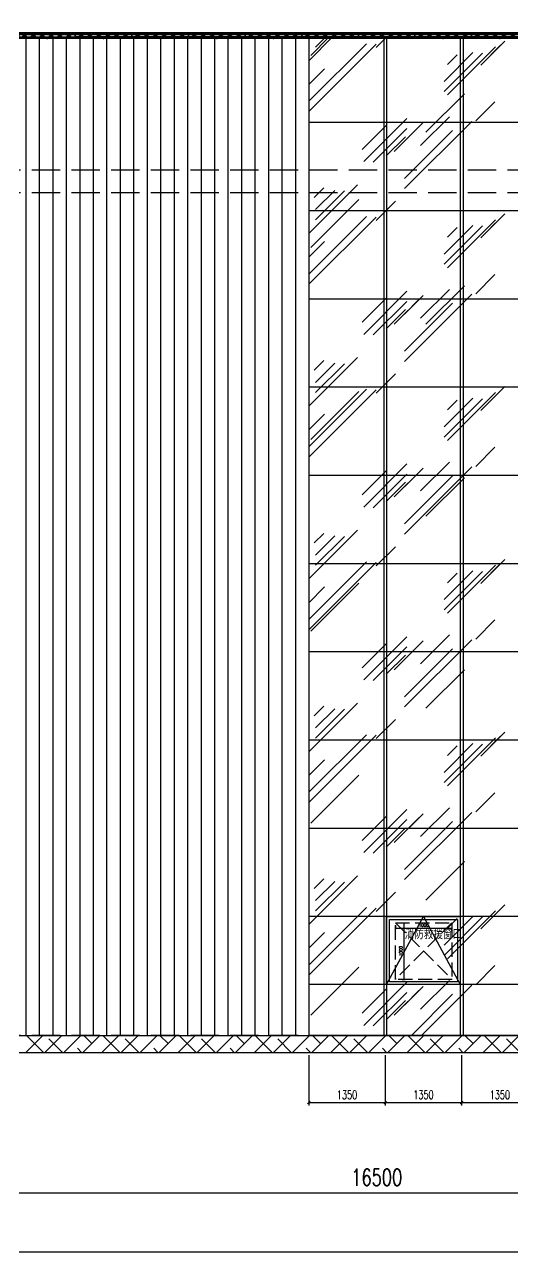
# Model space of a CAD drawing. Extents: x -2377130 to 293730, y -2 to 754590.
# Drawn here: x -1318084 to -1309470, y 513313 to 535110 of the extents above; entities that cross this region are included whole.
import ezdxf
from ezdxf.enums import TextEntityAlignment as Align

# ---------------------------------------------------------------- set-up
doc = ezdxf.new("R2010")
doc.units = 0
doc.header["$LTSCALE"] = 1000
doc.header["$MEASUREMENT"] = 0
for name, pattern in [('__DASH', [0.35, 0.25, -0.1]), ('DASH', [0.35, 0.25, -0.1]), ('DOTE', [2.42, 2, -0.2, 0.02, -0.2])]:
    doc.linetypes.add(name, pattern=pattern)
doc.layers.get('Defpoints').update_dxf_attribs({"color": 210})
for name, color, linetype in [('A-AXIS-D', 1, 'Continuous'), ('A-AXIS-DOTE', 14, 'DOTE'), ('A-AXIS-DP', 126, 'Continuous'), ('A-HATCH-2', 251, 'Continuous'), ('A-LIN-V', 9, 'Continuous'), ('A-WINDOW', 140, 'Continuous'), ('AS-WALL', 40, 'Continuous'), ('DIM-照明', 3, 'Continuous'), ('EQUIP-照明', 3, 'Continuous'), ('PUB_DIM', 3, 'Continuous'), ('建-文字', 7, 'Continuous')]:
    doc.layers.add(name, color=color, linetype=linetype)
doc.layers.add('A-WALL-HATCH', color=8, linetype='Continuous', lineweight=13)
doc.styles.add('_TCH_DIM_T3', font='SIMPLEX', dxfattribs={"width": 0.705882, "bigfont": 'GBCBIG'})
doc.styles.add('_TEL_DIM', font='SIMPLEX', dxfattribs={"width": 0.8, "height": 3.5, "bigfont": 'HZTXT'})
doc.styles.add('A-DIM_T3', font='SIMPLEX', dxfattribs={"width": 0.705882, "bigfont": 'GBCBIG'})
doc.styles.add('A-STANDARD', font='SIMPLEX', dxfattribs={"bigfont": 'GBCBIG'})
doc.dimstyles.new('_TCH_ARCH&&20', dxfattribs={"dimtxt": 59.5, "dimasz": 20, "dimexe": 20, "dimexo": 20, "dimgap": 25.25, "dimtad": 1, "dimdec": 0, "dimzin": 0, "dimdsep": 46, "dimtxsty": '_TCH_DIM_T3', "dimblk": 'ARCHTICK', "dimcen": 0.09, "dimclrt": 7, "dimazin": 2, "dimtfac": 1, "dimtdec": 0, "dimtix": 1, "dimtmove": 2, "dimatfit": 3, "dimfxl": 0, "dimtolj": 1, "dimtzin": 0, "dimarcsym": 0})
doc.dimstyles.new('A-DIM&&100', dxfattribs={"dimtxt": 297.5, "dimasz": 100, "dimexe": 100, "dimexo": 100, "dimgap": 126.25, "dimtad": 1, "dimdec": 0, "dimzin": 0, "dimdsep": 46, "dimtxsty": 'A-DIM_T3', "dimblk": 'ARCHTICK', "dimcen": 0.09, "dimclrt": 7, "dimazin": 2, "dimtfac": 1, "dimtdec": 0, "dimtix": 1, "dimtmove": 2, "dimatfit": 3, "dimfxl": 0, "dimtolj": 1, "dimtzin": 0, "dimarcsym": 0})

# ---------------------------------------------------------------- blocks, each defined once
blk = doc.blocks.new('_ArchTick')
at = {"color": 0, "linetype": 'ByBlock', "const_width": 0.4}
blk.add_lwpolyline([(-0.5, -0.5), (0.5, 0.5)], dxfattribs=at)
blk = doc.blocks.new('*D737')
at = {"layer": 'A-AXIS-D', "color": 0, "lineweight": -2}
for p, q in [((-1370265, 515140), (-1370265, 513313)), ((-1286465, 515140), (-1286465, 513313)), ((-1370265, 513413), (-1286465, 513413))]:
    blk.add_line(p, q, dxfattribs=at)
at = {"layer": 'Defpoints', "color": 0}
for p in [(-1370265, 515240), (-1286465, 515240), (-1286465, 513413)]:
    blk.add_point(p, dxfattribs=at)
at = {"layer": 'A-AXIS-D', "color": 0, "lineweight": -2, "xscale": 100, "yscale": 100, "zscale": 100, "rotation": 180}
blk.add_blockref('_ArchTick', (-1370265, 513413), dxfattribs=at)
at = {"layer": 'A-AXIS-D', "color": 0, "lineweight": -2, "xscale": 100, "yscale": 100, "zscale": 100}
blk.add_blockref('_ArchTick', (-1286465, 513413), dxfattribs=at)
at = {"layer": 'A-AXIS-D', "color": 7, "insert": (-1328365, 513688), "char_height": 297.5, "attachment_point": 5, "style": 'A-DIM_T3'}
blk.add_mtext('\\A1;83800', dxfattribs=at)
blk = doc.blocks.new('*D729')
at = {"layer": 'A-AXIS-D', "color": 0, "lineweight": -2}
for p, q in [((-1320115, 515140), (-1320115, 514353)), ((-1303615, 515140), (-1303615, 514353)), ((-1320115, 514453), (-1303615, 514453))]:
    blk.add_line(p, q, dxfattribs=at)
at = {"layer": 'Defpoints', "color": 0}
for p in [(-1320115, 515240), (-1303615, 515240), (-1303615, 514453)]:
    blk.add_point(p, dxfattribs=at)
at = {"layer": 'A-AXIS-D', "color": 0, "lineweight": -2, "xscale": 100, "yscale": 100, "zscale": 100, "rotation": 180}
blk.add_blockref('_ArchTick', (-1320115, 514453), dxfattribs=at)
at = {"layer": 'A-AXIS-D', "color": 0, "lineweight": -2, "xscale": 100, "yscale": 100, "zscale": 100}
blk.add_blockref('_ArchTick', (-1303615, 514453), dxfattribs=at)
at = {"layer": 'A-AXIS-D', "color": 7, "insert": (-1311865, 514728), "char_height": 297.5, "attachment_point": 5, "style": 'A-DIM_T3'}
blk.add_mtext('\\A1;16500', dxfattribs=at)
blk = doc.blocks.new('*D721')
at = {"layer": 'Defpoints', "color": 0}
for p in [(-1311536, 519207), (-1310536, 519207), (-1310536, 519134)]:
    blk.add_point(p, dxfattribs=at)
at = {"layer": 'PUB_DIM', "color": 0, "lineweight": -2}
for p, q in [((-1311536, 519187), (-1311536, 519114)), ((-1311536, 519134), (-1310536, 519134)), ((-1310536, 519187), (-1310536, 519114))]:
    blk.add_line(p, q, dxfattribs=at)
at = {"layer": 'PUB_DIM', "color": 0, "lineweight": -2, "xscale": 20, "yscale": 20, "zscale": 20, "rotation": 180}
blk.add_blockref('_ArchTick', (-1311536, 519134), dxfattribs=at)
at = {"layer": 'PUB_DIM', "color": 0, "lineweight": -2, "xscale": 20, "yscale": 20, "zscale": 20}
blk.add_blockref('_ArchTick', (-1310536, 519134), dxfattribs=at)
at = {"layer": 'PUB_DIM', "color": 7, "insert": (-1311036, 519189), "char_height": 59.5, "attachment_point": 5, "style": '_TCH_DIM_T3'}
blk.add_mtext('\\A1;1000', dxfattribs=at)
blk = doc.blocks.new('*D722')
at = {"layer": 'Defpoints', "color": 0}
for p in [(-1311435, 519229), (-1311383, 519229), (-1311435, 518229)]:
    blk.add_point(p, dxfattribs=at)
at = {"layer": 'PUB_DIM', "color": 0, "lineweight": -2}
for p, q in [((-1311415, 519229), (-1311363, 519229)), ((-1311383, 518229), (-1311383, 519229)), ((-1311415, 518229), (-1311363, 518229))]:
    blk.add_line(p, q, dxfattribs=at)
at = {"layer": 'PUB_DIM', "color": 0, "lineweight": -2, "xscale": 20, "yscale": 20, "zscale": 20}
for p, rotation in [((-1311383, 519229), 90), ((-1311383, 518229), 270)]:
    blk.add_blockref('_ArchTick', p, dxfattribs=dict(at, rotation=rotation))
at = {"layer": 'PUB_DIM', "color": 7, "insert": (-1311438, 518729), "char_height": 59.5, "attachment_point": 5, "rotation": 90, "style": '_TCH_DIM_T3'}
blk.add_mtext('\\A1;1000', dxfattribs=at)
blk = doc.blocks.new('12ZA')
at = {"color": 3}
for p, q in [((11454727, 202786), (11455727, 202786)), ((11454727, 202712), (11454727, 202786)), ((11454727, 202712), (11454727, 202737)), ((11455727, 202712), (11454727, 202712)), ((11454812, 202763), (11454871, 202763)), ((11454812, 202734), (11454812, 202763)), ((11454871, 202734), (11454812, 202734)), ((11454871, 202763), (11454871, 202734)), ((11454969, 202763), (11455028, 202763)), ((11454969, 202734), (11454969, 202763)), ((11455028, 202734), (11454969, 202734)), ((11455028, 202763), (11455028, 202734)), ((11455126, 202763), (11455185, 202763)), ((11455126, 202734), (11455126, 202763)), ((11455185, 202734), (11455126, 202734)), ((11455185, 202763), (11455185, 202734)), ((11455283, 202763), (11455342, 202763)), ((11455283, 202734), (11455283, 202763)), ((11455342, 202734), (11455283, 202734)), ((11455342, 202763), (11455342, 202734)), ((11455439, 202763), (11455499, 202763)), ((11455439, 202734), (11455439, 202763)), ((11455499, 202734), (11455439, 202734)), ((11455499, 202763), (11455499, 202734)), ((11455596, 202763), (11455656, 202763)), ((11455596, 202734), (11455596, 202763)), ((11455656, 202734), (11455596, 202734)), ((11455656, 202763), (11455656, 202734)), ((11455727, 202712), (11455727, 202786)), ((11455727, 202737), (11455727, 202712))]:
    blk.add_line(p, q, dxfattribs=at)
for p in [(11454727, 202749), (11454727, 202749), (11454727, 202749), (11455227, 202786), (11455227, 202786), (11455227, 202786), (11455227, 202712), (11455227, 202712), (11455227, 202712), (11455727, 202749), (11455727, 202749), (11455727, 202749), (11455727, 202749), (11455727, 202749)]:
    blk.add_point(p, dxfattribs=at)
at = {"color": 3, "style": '_TEL_DIM', "flags": 1}
for tag in ['REMARK', 'A']:
    blk.add_attdef(tag, text='', height=0.01, dxfattribs=at).set_placement((11455227, 202712), align=Align.MIDDLE_CENTER)
blk = doc.blocks.new('$equip_U$00000141(SEELE-PC)')
at = {"color": 8}
for p in [(-1, 0), (0, 0.074), (0, -0.074), (1, -0.024)]:
    blk.add_point(p, dxfattribs=at)
at = {"color": 8, "xscale": 0.002, "yscale": 0.002, "zscale": 0.002}
blk.add_blockref('12ZA', (-22910.454, -405.497), dxfattribs=at)
at = {"color": 7, "style": '_TEL_DIM', "flags": 1}
for tag in ['A', 'REMARK']:
    blk.add_attdef(tag, text='', height=0.00002, dxfattribs=at).set_placement((0, 0), align=Align.MIDDLE_CENTER)
blk = doc.blocks.new('$equip_U$00000080(LAPTOP-0UNQ9FSO)')
at = {"color": 4}
blk.add_blockref('$equip_U$00000141(SEELE-PC)', (1, 0.074), dxfattribs=at)
at = {"color": 7, "style": '_TEL_DIM', "flags": 1}
for tag in ['A', 'REMARK']:
    blk.add_attdef(tag, text='', height=0.00002, dxfattribs=at).set_placement((0, 0), align=Align.MIDDLE_CENTER)

msp = doc.modelspace()

# ---------------------------------------------------------------- linework, layer by layer
at = {"layer": 'A-AXIS-DOTE', "color": 8, "linetype": '__DASH', "ltscale": 2}
for p, q in [((-1278255.9, 534937.5), (-1378474.1, 534937.5)), ((-1278255.9, 532537.5), (-1378474.1, 532537.5)), ((-1278255.9, 532137.5), (-1378474.1, 532137.5)), ((-1278255.9, 517237.5), (-1378474.1, 517237.5))]:
    msp.add_line(p, q, dxfattribs=at)
at = {"layer": 'A-AXIS-DP', "color": 8}
for p, q in [((-1313065, 516887.5), (-1313065, 516000)), ((-1311715, 516887.5), (-1311715, 516000)), ((-1311715, 516887.5), (-1311715, 516000)), ((-1310365, 516887.5), (-1310365, 516000)), ((-1310365, 516887.5), (-1310365, 516000)), ((-1313065, 516050), (-1311715, 516050)), ((-1311715, 516050), (-1310365, 516050)), ((-1310365, 516050), (-1309015, 516050))]:
    msp.add_line(p, q, dxfattribs=at)
at = {"layer": 'A-HATCH-2', "color": 8, "linetype": 'Continuous'}
for p, q in [((-1318059.1, 517237.5), (-1318059.1, 534887.5)), ((-1317821, 517237.5), (-1317821, 534887.5)), ((-1317582.9, 517237.5), (-1317582.9, 534887.5)), ((-1317344.7, 517237.5), (-1317344.7, 534887.5)), ((-1317106.6, 517237.5), (-1317106.6, 534887.5)), ((-1316868.5, 517237.5), (-1316868.5, 534887.5)), ((-1316630.4, 517237.5), (-1316630.4, 534887.5)), ((-1316392.2, 517237.5), (-1316392.2, 534887.5)), ((-1316154.1, 517237.5), (-1316154.1, 534887.5)), ((-1315916, 517237.5), (-1315916, 534887.5)), ((-1315677.9, 517237.5), (-1315677.9, 534887.5)), ((-1315439.7, 517237.5), (-1315439.7, 534887.5)), ((-1315201.6, 517237.5), (-1315201.6, 534887.5)), ((-1314963.5, 517237.5), (-1314963.5, 534887.5)), ((-1314725.4, 517237.5), (-1314725.4, 534887.5)), ((-1314487.2, 517237.5), (-1314487.2, 534887.5)), ((-1314249.1, 517237.5), (-1314249.1, 534887.5)), ((-1314011, 517237.5), (-1314011, 534887.5)), ((-1313772.9, 517237.5), (-1313772.9, 534887.5)), ((-1313534.7, 517237.5), (-1313534.7, 534887.5)), ((-1313296.6, 517237.5), (-1313296.6, 534887.5)), ((-1318065.6, 516937.5), (-1317765.6, 517237.5)), ((-1317751.8, 516937.5), (-1318051.8, 517237.5)), ((-1317728.9, 516937.5), (-1317428.9, 517237.5)), ((-1317392.1, 516937.5), (-1317092.1, 517237.5)), ((-1317055.4, 516937.5), (-1316755.4, 517237.5)), ((-1316898.4, 517094.4), (-1317041.5, 517237.5)), ((-1316718.6, 516937.5), (-1316418.6, 517237.5)), ((-1316404.8, 516937.5), (-1316704.8, 517237.5)), ((-1316381.8, 516937.5), (-1316081.8, 517237.5)), ((-1316045.1, 516937.5), (-1315745.1, 517237.5)), ((-1315708.3, 516937.5), (-1315408.3, 517237.5)), ((-1315551.4, 517094.4), (-1315694.5, 517237.5)), ((-1315371.6, 516937.5), (-1315071.6, 517237.5)), ((-1315057.7, 516937.5), (-1315357.7, 517237.5)), ((-1315034.8, 516937.5), (-1314734.8, 517237.5)), ((-1314698, 516937.5), (-1314398, 517237.5)), ((-1314361.3, 516937.5), (-1314061.3, 517237.5)), ((-1314204.4, 517094.4), (-1314347.4, 517237.5)), ((-1314024.5, 516937.5), (-1313724.5, 517237.5)), ((-1313710.7, 516937.5), (-1314010.7, 517237.5)), ((-1313687.8, 516937.5), (-1313387.8, 517237.5)), ((-1313351, 516937.5), (-1313051, 517237.5)), ((-1313014.2, 516937.5), (-1312714.2, 517237.5)), ((-1312857.3, 517094.4), (-1313000.4, 517237.5)), ((-1312677.5, 516937.5), (-1312377.5, 517237.5)), ((-1312363.6, 516937.5), (-1312663.6, 517237.5)), ((-1312340.7, 516937.5), (-1312040.7, 517237.5)), ((-1312004, 516937.5), (-1311704, 517237.5)), ((-1311667.2, 516937.5), (-1311367.2, 517237.5)), ((-1311510.3, 517094.4), (-1311653.4, 517237.5)), ((-1311330.4, 516937.5), (-1311030.4, 517237.5)), ((-1311016.6, 516937.5), (-1311316.6, 517237.5)), ((-1310993.7, 516937.5), (-1310693.7, 517237.5)), ((-1310656.9, 516937.5), (-1310356.9, 517237.5)), ((-1310320.2, 516937.5), (-1310020.2, 517237.5)), ((-1310163.2, 517094.4), (-1310306.3, 517237.5)), ((-1309983.4, 516937.5), (-1309683.4, 517237.5)), ((-1309669.6, 516937.5), (-1309969.6, 517237.5)), ((-1309646.6, 516937.5), (-1309346.6, 517237.5)), ((-1317415, 516937.5), (-1317656.1, 517178.6)), ((-1316068, 516937.5), (-1316309.1, 517178.6)), ((-1314721, 516937.5), (-1314962.1, 517178.6)), ((-1313373.9, 516937.5), (-1313615, 517178.6)), ((-1312026.9, 516937.5), (-1312268, 517178.6)), ((-1310679.8, 516937.5), (-1310921, 517178.6)), ((-1309332.8, 516937.5), (-1309573.9, 517178.6)), ((-1317078.3, 516937.5), (-1317151, 517010.2)), ((-1315731.2, 516937.5), (-1315804, 517010.2)), ((-1314384.2, 516937.5), (-1314456.9, 517010.2)), ((-1313037.2, 516937.5), (-1313109.9, 517010.2)), ((-1311690.1, 516937.5), (-1311762.8, 517010.2)), ((-1310343.1, 516937.5), (-1310415.8, 517010.2))]:
    msp.add_line(p, q, dxfattribs=at)
at = {"layer": 'A-HATCH-2', "color": 8}
for p, q in [((-1294190, 533377.5), (-1313065, 533377.5)), ((-1294190, 531817.5), (-1313065, 531817.5)), ((-1294190, 530257.5), (-1313065, 530257.5)), ((-1294190, 528697.5), (-1313065, 528697.5)), ((-1294190, 527137.5), (-1313065, 527137.5)), ((-1294190, 525577.5), (-1313065, 525577.5)), ((-1294190, 524017.5), (-1313065, 524017.5)), ((-1294190, 522457.5), (-1313065, 522457.5)), ((-1294190, 520897.5), (-1313065, 520897.5)), ((-1294190, 519337.5), (-1313065, 519337.5)), ((-1294190, 518137.5), (-1313065, 518137.5)), ((-1294190, 517237.5), (-1313065, 517237.5))]:
    msp.add_line(p, q, dxfattribs=at)
at = {"layer": 'A-LIN-V', "color": 8}
for p, q in [((-1286465, 534937.5), (-1370265, 534937.5)), ((-1286465, 534887.5), (-1370265, 534887.5)), ((-1313065, 534887.5), (-1313065, 517237.5)), ((-1370265, 517237.5), (-1286465, 517237.5))]:
    msp.add_line(p, q, dxfattribs=at)
at = {"layer": 'A-LIN-V', "color": 8, "linetype": 'DASH'}
msp.add_lwpolyline([(-1311535.8, 519228.7), (-1310535.8, 519228.7), (-1310535.8, 518228.7), (-1311535.8, 518228.7)], close=True, dxfattribs=at)
for points in [[(-1311535.8, 519228.7), (-1310535.8, 518228.7)], [(-1310535.8, 519228.7), (-1311535.8, 518228.7)]]:
    msp.add_lwpolyline(points, dxfattribs=at)
at = {"layer": 'A-WALL-HATCH', "color": 8, "linetype": 'Continuous'}
for p, q in [((-1313065, 533573.6), (-1311875.4, 534763.2)), ((-1313063.3, 533755.3), (-1312045.1, 534773.5)), ((-1313053.9, 534484.7), (-1312651.2, 534887.5)), ((-1313031.6, 534565.3), (-1312709.4, 534887.5)), ((-1312944.2, 534714.4), (-1312771.2, 534887.5)), ((-1311874.3, 534704.4), (-1311691.2, 534887.5)), ((-1310616.9, 533867.1), (-1309768.3, 534715.6)), ((-1310028.6, 534395.3), (-1309604.4, 534819.5)), ((-1309848.6, 534575.3), (-1309678.9, 534745)), ((-1310676.9, 534107.1), (-1310167.7, 534616.2)), ((-1310676.9, 533927.1), (-1309998, 534605.9)), ((-1310616.9, 534407.1), (-1310447.2, 534576.8)), ((-1313065, 534053.6), (-1312787.3, 534331.3)), ((-1310995.1, 533207.6), (-1310316.3, 533886.4)), ((-1310116, 533407.9), (-1309776.6, 533747.3)), ((-1312095.7, 532688.2), (-1311332, 533451.9)), ((-1311556, 532867.9), (-1311046.9, 533377.1)), ((-1311372.9, 532211), (-1310185, 533398.9)), ((-1311090.3, 532973.7), (-1310581.2, 533482.8)), ((-1312120.6, 532903.4), (-1311696.3, 533327.6)), ((-1311926, 532677.9), (-1311332, 533271.9)), ((-1311376, 533047.9), (-1311121.4, 533302.5)), ((-1311372.9, 532391), (-1310524.4, 533239.5)), ((-1311696.3, 532787.6), (-1311356.9, 533127)), ((-1313053.9, 531430), (-1312205.4, 532278.5)), ((-1312969.1, 532054.8), (-1312799.4, 532224.5)), ((-1312944.2, 531839.7), (-1312604.8, 532179.1)), ((-1312944.2, 531659.7), (-1312435.1, 532168.8)), ((-1313031.6, 531171.2), (-1312183.1, 532019.7)), ((-1311874.3, 531649.7), (-1311534.8, 531989.1)), ((-1313065, 530518.9), (-1311875.4, 531708.5)), ((-1313063.3, 530700.6), (-1312045.1, 531718.8)), ((-1310616.9, 530812.4), (-1309768.3, 531660.9)), ((-1310028.6, 531340.6), (-1309604.4, 531764.8)), ((-1309848.6, 531520.6), (-1309678.9, 531690.3)), ((-1310676.9, 531052.4), (-1310167.7, 531561.5)), ((-1310676.9, 530872.4), (-1309998, 531551.2)), ((-1310616.9, 531352.4), (-1310447.2, 531522.1)), ((-1313065, 530998.9), (-1312787.3, 531276.6)), ((-1310116, 530353.2), (-1309776.6, 530692.6)), ((-1312095.7, 529633.5), (-1311332, 530397.2)), ((-1311556, 529813.2), (-1311046.9, 530322.4)), ((-1311372.9, 529156.3), (-1310185, 530344.2)), ((-1311090.3, 529918.9), (-1310581.2, 530428.1)), ((-1310995.1, 529813.5), (-1310316.3, 530492.3)), ((-1312120.6, 529848.7), (-1311696.3, 530272.9)), ((-1311926, 529623.2), (-1311332, 530217.2)), ((-1311376, 529993.2), (-1311121.4, 530247.8)), ((-1311372.9, 529336.3), (-1310524.4, 530184.8)), ((-1311696.3, 529732.9), (-1311356.9, 530072.3)), ((-1313053.9, 528375.3), (-1312205.4, 529223.8)), ((-1312969.1, 529000.1), (-1312799.4, 529169.8)), ((-1312944.2, 528785), (-1312604.8, 529124.4)), ((-1312944.2, 528605), (-1312435.1, 529114.1)), ((-1311874.3, 528595), (-1311534.8, 528934.4)), ((-1313065, 527464.2), (-1311875.4, 528653.8)), ((-1313063.3, 527645.9), (-1312045.1, 528664.1)), ((-1313031.6, 527777), (-1312183.1, 528625.6)), ((-1310616.9, 527757.7), (-1309768.3, 528606.2)), ((-1310028.6, 528285.9), (-1309604.4, 528710.1)), ((-1309848.6, 528465.9), (-1309678.9, 528635.6)), ((-1310676.9, 527997.7), (-1310167.7, 528506.8)), ((-1310676.9, 527817.7), (-1309998, 528496.5)), ((-1310616.9, 528297.7), (-1310447.2, 528467.4)), ((-1313065, 527944.2), (-1312787.3, 528221.9)), ((-1310116, 527298.5), (-1309776.6, 527637.9)), ((-1312095.7, 526578.8), (-1311332, 527342.5)), ((-1311556, 526758.5), (-1311046.9, 527267.6)), ((-1311372.9, 526101.6), (-1310185, 527289.5)), ((-1311090.3, 526864.2), (-1310581.2, 527373.4)), ((-1312120.6, 526794), (-1311696.3, 527218.2)), ((-1311926, 526568.5), (-1311332, 527162.5)), ((-1311376, 526938.5), (-1311121.4, 527193.1)), ((-1311372.9, 526281.6), (-1310524.4, 527130.1)), ((-1310995.1, 526419.4), (-1310316.3, 527098.2)), ((-1311696.3, 526678.2), (-1311356.9, 527017.6)), ((-1313053.9, 525320.6), (-1312205.4, 526169.1)), ((-1312969.1, 525945.4), (-1312799.4, 526115.1)), ((-1312944.2, 525730.3), (-1312604.8, 526069.7)), ((-1312944.2, 525550.3), (-1312435.1, 526059.4)), ((-1311874.3, 525540.3), (-1311534.8, 525879.7)), ((-1313065, 524409.5), (-1311875.4, 525599.1)), ((-1313063.3, 524591.2), (-1312045.1, 525609.4)), ((-1310616.9, 524703), (-1309768.3, 525551.5)), ((-1310028.6, 525231.2), (-1309604.4, 525655.4)), ((-1309848.6, 525411.2), (-1309678.9, 525580.9)), ((-1310676.9, 524943), (-1310167.7, 525452.1)), ((-1310676.9, 524763), (-1309998, 525441.8)), ((-1310616.9, 525243), (-1310447.2, 525412.7)), ((-1313065, 524889.5), (-1312787.3, 525167.2)), ((-1313031.6, 524382.9), (-1312183.1, 525231.5)), ((-1310116, 524243.8), (-1309776.6, 524583.2)), ((-1312095.7, 523524.1), (-1311332, 524287.8)), ((-1311556, 523703.8), (-1311046.9, 524212.9)), ((-1311372.9, 523046.9), (-1310185, 524234.8)), ((-1311090.3, 523809.5), (-1310581.2, 524318.7)), ((-1312120.6, 523739.3), (-1311696.3, 524163.5)), ((-1311926, 523513.8), (-1311332, 524107.8)), ((-1311376, 523883.8), (-1311121.4, 524138.4)), ((-1311372.9, 523226.9), (-1310524.4, 524075.4)), ((-1311696.3, 523623.5), (-1311356.9, 523962.9)), ((-1310995.1, 523025.3), (-1310316.3, 523704.1)), ((-1313053.9, 522265.9), (-1312205.4, 523114.4)), ((-1312969.1, 522890.7), (-1312799.4, 523060.4)), ((-1312944.2, 522675.6), (-1312604.8, 523015)), ((-1312944.2, 522495.6), (-1312435.1, 523004.7)), ((-1311874.3, 522485.6), (-1311534.8, 522825)), ((-1313065, 521354.8), (-1311875.4, 522544.4)), ((-1313063.3, 521536.5), (-1312045.1, 522554.7)), ((-1310616.9, 521648.3), (-1309768.3, 522496.8)), ((-1310028.6, 522176.5), (-1309604.4, 522600.7)), ((-1309848.6, 522356.5), (-1309678.9, 522526.2)), ((-1310676.9, 521888.3), (-1310167.7, 522397.4)), ((-1310676.9, 521708.3), (-1309998, 522387.1)), ((-1310616.9, 522188.3), (-1310447.2, 522358)), ((-1313065, 521834.8), (-1312787.3, 522112.5)), ((-1313031.6, 520988.8), (-1312183.1, 521837.3)), ((-1310116, 521189.1), (-1309776.6, 521528.5)), ((-1312095.7, 520469.4), (-1311332, 521233.1)), ((-1311556, 520649.1), (-1311046.9, 521158.2)), ((-1311372.9, 519992.2), (-1310185, 521180.1)), ((-1311090.3, 520754.8), (-1310581.2, 521264)), ((-1312120.6, 520684.6), (-1311696.3, 521108.8)), ((-1311926, 520459.1), (-1311332, 521053.1)), ((-1311376, 520829.1), (-1311121.4, 521083.7)), ((-1311372.9, 520172.2), (-1310524.4, 521020.7)), ((-1311696.3, 520568.8), (-1311356.9, 520908.2)), ((-1310995.1, 519631.2), (-1310316.3, 520310)), ((-1313053.9, 519211.2), (-1312205.4, 520059.7)), ((-1312969.1, 519836), (-1312799.4, 520005.7)), ((-1312944.2, 519620.9), (-1312604.8, 519960.3)), ((-1312944.2, 519440.9), (-1312435.1, 519950)), ((-1311874.3, 519430.9), (-1311534.8, 519770.3)), ((-1313065, 518300.1), (-1311875.4, 519489.7)), ((-1313063.3, 518481.8), (-1312045.1, 519500)), ((-1310616.9, 518593.6), (-1309768.3, 519442.1)), ((-1310028.6, 519121.8), (-1309604.4, 519546)), ((-1309848.6, 519301.8), (-1309678.9, 519471.5)), ((-1310676.9, 518833.6), (-1310167.7, 519342.7)), ((-1310676.9, 518653.6), (-1309998, 519332.4)), ((-1310616.9, 519133.6), (-1310447.2, 519303.3)), ((-1313065, 518780.1), (-1312787.3, 519057.8)), ((-1313031.6, 517594.7), (-1312183.1, 518443.2)), ((-1310116, 518134.4), (-1309776.6, 518473.8)), ((-1312095.7, 517414.7), (-1311332, 518178.4)), ((-1311090.3, 517700.1), (-1310581.2, 518209.3)), ((-1311073, 517237.5), (-1310185, 518125.4)), ((-1312120.6, 517629.8), (-1311696.3, 518054.1)), ((-1311926, 517404.4), (-1311332, 517998.4)), ((-1311556, 517594.4), (-1311046.9, 518103.5)), ((-1311376, 517774.4), (-1311121.4, 518029)), ((-1311253, 517237.5), (-1310524.4, 517966)), ((-1311696.3, 517514.1), (-1311356.9, 517853.5))]:
    msp.add_line(p, q, dxfattribs=at)
at = {"layer": 'A-WINDOW', "color": 8}
for p, q in [((-1311740, 534887.5), (-1311740, 517237.5)), ((-1311690, 534887.5), (-1311690, 517237.5)), ((-1310390, 534887.5), (-1310390, 517237.5)), ((-1310340, 534887.5), (-1310340, 517237.5))]:
    msp.add_line(p, q, dxfattribs=at)
msp.add_lwpolyline([(-1311690, 518137.5), (-1311040, 519337.5), (-1310390, 518137.5)], dxfattribs=at)
for points in [[(-1311690, 519337.5), (-1310390, 519337.5), (-1310390, 518137.5), (-1311690, 518137.5)], [(-1311640, 519287.5), (-1310440, 519287.5), (-1310440, 518187.5), (-1311640, 518187.5)]]:
    msp.add_lwpolyline(points, close=True, dxfattribs=at)
at = {"layer": 'AS-WALL', "color": 8}
msp.add_line((-1378474.1, 516937.5), (-1278255.9, 516937.5), dxfattribs=at)
at = {"layer": 'DIM-照明', "color": 6}
for points in [[(-1335170, 535110), (-1335170, 534950), (-1317190, 534950), (-1317189.4, 534900), (-1294189.4, 534900)], [(-1335150, 535110), (-1335150, 534960), (-1293190, 534960), (-1293189.4, 534900), (-1286500, 534900), (-1286500, 519937.5)], [(-1335130, 535110), (-1335130, 534970), (-1286440, 534970), (-1286440, 518940), (-1286500, 518937.5), (-1286500, 516937.5)]]:
    msp.add_lwpolyline(points, dxfattribs=at)

# ---------------------------------------------------------------- block references
at = {"layer": 'A-AXIS-DP', "color": 8, "xscale": 50, "yscale": 50, "zscale": 50, "rotation": 180}
for p in [(-1313065, 516050), (-1311715, 516050), (-1310365, 516050)]:
    msp.add_blockref('_ArchTick', p, dxfattribs=at)
at = {"layer": 'A-AXIS-DP', "color": 8, "xscale": 50, "yscale": 50, "zscale": 50}
for p in [(-1311715, 516050), (-1310365, 516050)]:
    msp.add_blockref('_ArchTick', p, dxfattribs=at)
at = {"layer": 'EQUIP-照明', "color": 8, "xscale": 500, "yscale": 500, "zscale": 500, "rotation": 180}
for p in [(-1317189.4, 534937.5), (-1316189.4, 534937.5), (-1315189.4, 534937.5), (-1314189.4, 534937.5), (-1313189.4, 534937.5), (-1312189.4, 534937.5), (-1311189.4, 534937.5), (-1310189.4, 534937.5), (-1309189.4, 534937.5)]:
    msp.add_blockref('$equip_U$00000080(LAPTOP-0UNQ9FSO)', p, dxfattribs=at)

# ---------------------------------------------------------------- texts
at = {"layer": 'A-AXIS-DP', "color": 8, "char_height": 148.75, "attachment_point": 5, "style": '_TCH_DIM_T3'}
for insert in [(-1312390, 516187.5), (-1311040, 516187.5), (-1309690, 516187.5)]:
    msp.add_mtext('\\A1;1350', dxfattribs=dict(at, insert=insert))
at = {"layer": '建-文字', "color": 8, "style": 'A-STANDARD'}
msp.add_text('消防救援窗口', height=168.79, dxfattribs=at).set_placement((-1311372.1, 518940))

# ---------------------------------------------------------------- dimensions: what is measured, and where the dimension line sits
at = {"layer": 'A-AXIS-D', "color": 8}
for base, p1, p2, picture, middle in [((-1286465, 513413.4), (-1370265, 515239.8), (-1286465, 515239.8), '*D737', (-1328365, 513688.4)), ((-1303615, 514453.4), (-1320115, 515239.8), (-1303615, 515239.8), '*D729', (-1311865, 514728.4))]:
    dim = msp.add_linear_dim(base=base, p1=p1, p2=p2, angle=360, dimstyle='A-DIM&&100', override={"dimgap": 0}, dxfattribs=at)
    dim.commit()
    dim.dimension.update_dxf_attribs({"geometry": picture, "text_midpoint": middle, "dimtype": 161})
at = {"layer": 'PUB_DIM', "color": 8}
for p1, p2, distance, picture, middle in [((-1311535.8, 519207.4), (-1310535.8, 519207.4), -73.3, '*D721', (-1311035.8, 519189.1)), ((-1311434.5, 518228.7), (-1311434.5, 519228.7), -51.4, '*D722', (-1311438.1, 518728.7))]:
    dim = msp.add_aligned_dim(p1=p1, p2=p2, distance=distance, dimstyle='_TCH_ARCH&&20', dxfattribs=at)
    dim.commit()
    dim.dimension.update_dxf_attribs({"geometry": picture, "text_midpoint": middle})

doc.saveas('drawing.dxf')
